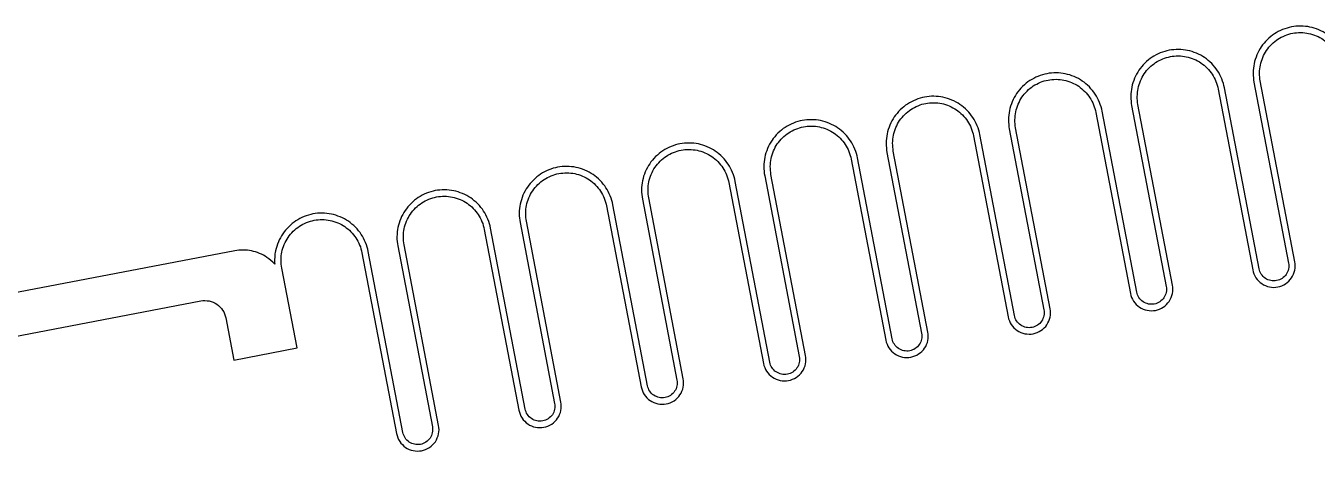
# Model space of a CAD drawing. Header units: millimetres. Extents: x -605 to 8012, y -2292 to 5879.
# Drawn here: x 668.1 to 818.7, y 1632.2 to 1681.8 of the extents above; entities that cross this region are included whole.
import ezdxf

# ---------------------------------------------------------------- set-up
doc = ezdxf.new("R2010")
doc.units = ezdxf.units.MM
doc.header["$LTSCALE"] = 5
doc.layers.get('0').update_dxf_attribs({"lineweight": 25})

msp = doc.modelspace()

# ---------------------------------------------------------------- linework, layer by layer
for p, q in [((811.34567, 1675.25985), (815.38204, 1654.15425)), ((816.11869, 1654.29514), (812.08232, 1675.40073)), ((807.17132, 1674.46152), (811.2077, 1653.35592)), ((811.94435, 1653.49681), (807.90797, 1674.6024)), ((792.90605, 1671.73333), (796.94242, 1650.62774)), ((797.67907, 1650.76862), (793.6427, 1671.87421)), ((797.08039, 1672.53166), (801.11677, 1651.42607)), ((801.85342, 1651.56695), (797.81704, 1672.67254)), ((778.64077, 1669.00514), (782.67715, 1647.89955)), ((783.4138, 1648.04043), (779.37742, 1669.14603)), ((782.81512, 1669.80347), (786.8515, 1648.69788)), ((787.58815, 1648.83876), (783.55177, 1669.94436)), ((773.32287, 1646.11058), (769.2865, 1667.21617)), ((764.3755, 1666.27696), (768.41188, 1645.17136)), ((769.14852, 1645.31225), (765.11215, 1666.41784)), ((768.54985, 1667.07529), (772.58622, 1645.96969)), ((754.28457, 1664.3471), (758.32095, 1643.24151)), ((759.0576, 1643.38239), (755.02122, 1664.48798)), ((750.11023, 1663.54877), (754.1466, 1642.44318)), ((754.88325, 1642.58406), (750.84688, 1663.68965)), ((740.0193, 1661.61891), (744.05567, 1640.51332)), ((744.79232, 1640.6542), (740.75595, 1661.7598)), ((735.84495, 1660.82058), (739.88133, 1639.71499)), ((740.61798, 1639.85587), (736.5816, 1660.96147)), ((726.3527, 1637.12769), (722.31633, 1658.23328)), ((725.75402, 1658.89073), (729.7904, 1637.78513)), ((730.52705, 1637.92602), (726.49067, 1659.03161)), ((721.57968, 1658.0924), (725.61605, 1636.9868)), ((692.48337, 1655.59431), (598.19224, 1637.56145)), ((707.31293, 1655.37191), (711.35078, 1634.25862)), ((712.08743, 1634.3995), (708.04958, 1655.51279)), ((711.48875, 1656.16254), (715.52513, 1635.05695)), ((716.26178, 1635.19783), (712.2254, 1656.30342)), ((699.74239, 1644.25603), (697.95865, 1653.58293)), ((599.13146, 1632.65045), (688.51158, 1649.74411)), ((691.43669, 1647.75821), (692.3759, 1642.84722)), ((692.3759, 1642.84722), (699.74239, 1644.25603))]:
    msp.add_line(p, q)
for points, knots in [([(822.17325, 1677.33059), (822.04547, 1677.99872), (821.73866, 1678.75516), (820.99119, 1679.89192), (820.41826, 1680.47337), (819.29267, 1681.23755), (818.54084, 1681.55549), (817.20849, 1681.83076), (816.39222, 1681.83678), (815.05595, 1681.58123), (814.29951, 1681.27442), (813.16276, 1680.52695), (812.5813, 1679.95402), (811.81712, 1678.82843), (811.49918, 1678.0766), (811.22392, 1676.74425), (811.21789, 1675.92798), (811.34567, 1675.25985)], [0.1632585114, 0.1632585114, 0.1632585114, 0.1632585114, 0.2040731471, 0.2040731471, 0.2448877788, 0.2448877788, 0.2857024047, 0.2857024047, 0.3265170254, 0.3265170254, 0.367331646, 0.367331646, 0.4081462719, 0.4081462719, 0.4489609036, 0.4489609036, 0.4897755393, 0.4897755393, 0.4897755393, 0.4897755393]), ([(812.08232, 1675.40073), (811.97193, 1675.97795), (811.97713, 1676.68315), (812.21494, 1677.83421), (812.48962, 1678.48374), (813.14982, 1679.45617), (813.65216, 1679.95114), (814.63423, 1680.59691), (815.28775, 1680.86196), (816.44219, 1681.08275), (817.14739, 1681.07754), (818.29845, 1680.83973), (818.94798, 1680.56505), (819.92041, 1679.90485), (820.41538, 1679.40252), (821.06115, 1678.42044), (821.3262, 1677.76693), (821.4366, 1677.1897)], [0.1410440705, 0.1410440705, 0.1410440705, 0.1410440705, 0.1763050948, 0.1763050948, 0.2115661156, 0.2115661156, 0.2468271314, 0.2468271314, 0.2820881428, 0.2820881428, 0.3173491542, 0.3173491542, 0.3526101701, 0.3526101701, 0.3878711909, 0.3878711909, 0.4231322152, 0.4231322152, 0.4231322152, 0.4231322152]), ([(807.90797, 1674.6024), (807.78019, 1675.27053), (807.47339, 1676.02698), (806.72592, 1677.16373), (806.15299, 1677.74518), (805.0274, 1678.50936), (804.27557, 1678.82731), (802.94322, 1679.10257), (802.12695, 1679.1086), (800.79068, 1678.85304), (800.03424, 1678.54624), (798.89748, 1677.79876), (798.31603, 1677.22584), (797.55185, 1676.10024), (797.23391, 1675.34842), (796.95864, 1674.01607), (796.95262, 1673.1998), (797.08039, 1672.53166)], [0.1632585114, 0.1632585114, 0.1632585114, 0.1632585114, 0.2040731471, 0.2040731471, 0.2448877788, 0.2448877788, 0.2857024047, 0.2857024047, 0.3265170254, 0.3265170254, 0.367331646, 0.367331646, 0.4081462719, 0.4081462719, 0.4489609036, 0.4489609036, 0.4897755393, 0.4897755393, 0.4897755393, 0.4897755393]), ([(797.81704, 1672.67254), (797.70665, 1673.24976), (797.71186, 1673.95497), (797.94967, 1675.10602), (798.22435, 1675.75555), (798.88455, 1676.72799), (799.38688, 1677.22296), (800.36896, 1677.86872), (801.02247, 1678.13378), (802.17692, 1678.35456), (802.88212, 1678.34935), (804.03318, 1678.11154), (804.6827, 1677.83686), (805.65514, 1677.17667), (806.15011, 1676.67433), (806.79587, 1675.69225), (807.06093, 1675.03874), (807.17132, 1674.46152)], [0.1410440705, 0.1410440705, 0.1410440705, 0.1410440705, 0.1763050948, 0.1763050948, 0.2115661156, 0.2115661156, 0.2468271314, 0.2468271314, 0.2820881428, 0.2820881428, 0.3173491542, 0.3173491542, 0.3526101701, 0.3526101701, 0.3878711909, 0.3878711909, 0.4231322152, 0.4231322152, 0.4231322152, 0.4231322152]), ([(793.6427, 1671.87421), (793.51492, 1672.54235), (793.20811, 1673.29879), (792.46064, 1674.43554), (791.88771, 1675.017), (790.76212, 1675.78118), (790.01029, 1676.09912), (788.67794, 1676.37438), (787.86167, 1676.38041), (786.5254, 1676.12485), (785.76896, 1675.81805), (784.63221, 1675.07058), (784.05076, 1674.49765), (783.28658, 1673.37206), (782.96863, 1672.62023), (782.69337, 1671.28788), (782.68734, 1670.47161), (782.81512, 1669.80347)], [0.1632585114, 0.1632585114, 0.1632585114, 0.1632585114, 0.2040731471, 0.2040731471, 0.2448877788, 0.2448877788, 0.2857024047, 0.2857024047, 0.3265170254, 0.3265170254, 0.367331646, 0.367331646, 0.4081462719, 0.4081462719, 0.4489609036, 0.4489609036, 0.4897755393, 0.4897755393, 0.4897755393, 0.4897755393]), ([(783.55177, 1669.94436), (783.44138, 1670.52158), (783.44659, 1671.22678), (783.6844, 1672.37784), (783.95908, 1673.02737), (784.61927, 1673.9998), (785.12161, 1674.49477), (786.10369, 1675.14053), (786.7572, 1675.40559), (787.91164, 1675.62637), (788.61684, 1675.62117), (789.7679, 1675.38336), (790.41743, 1675.10868), (791.38986, 1674.44848), (791.88483, 1673.94614), (792.5306, 1672.96407), (792.79566, 1672.31055), (792.90605, 1671.73333)], [0.1410440705, 0.1410440705, 0.1410440705, 0.1410440705, 0.1763050948, 0.1763050948, 0.2115661156, 0.2115661156, 0.2468271314, 0.2468271314, 0.2820881428, 0.2820881428, 0.3173491542, 0.3173491542, 0.3526101701, 0.3526101701, 0.3878711909, 0.3878711909, 0.4231322152, 0.4231322152, 0.4231322152, 0.4231322152]), ([(779.37742, 1669.14603), (779.24964, 1669.81416), (778.94284, 1670.5706), (778.19537, 1671.70736), (777.62244, 1672.28881), (776.49685, 1673.05299), (775.74502, 1673.37093), (774.41267, 1673.6462), (773.5964, 1673.65222), (772.26013, 1673.39667), (771.50369, 1673.08986), (770.36693, 1672.34239), (769.78548, 1671.76946), (769.0213, 1670.64387), (768.70336, 1669.89204), (768.4281, 1668.55969), (768.42207, 1667.74342), (768.54985, 1667.07529)], [0.1632585114, 0.1632585114, 0.1632585114, 0.1632585114, 0.2040731471, 0.2040731471, 0.2448877788, 0.2448877788, 0.2857024047, 0.2857024047, 0.3265170254, 0.3265170254, 0.367331646, 0.367331646, 0.4081462719, 0.4081462719, 0.4489609036, 0.4489609036, 0.4897755393, 0.4897755393, 0.4897755393, 0.4897755393]), ([(769.2865, 1667.21617), (769.1761, 1667.79339), (769.18131, 1668.49859), (769.41912, 1669.64965), (769.6938, 1670.29918), (770.354, 1671.27161), (770.85633, 1671.76658), (771.83841, 1672.41235), (772.49193, 1672.6774), (773.64637, 1672.89819), (774.35157, 1672.89298), (775.50263, 1672.65517), (776.15216, 1672.38049), (777.12459, 1671.72029), (777.61956, 1671.21796), (778.26532, 1670.23588), (778.53038, 1669.58237), (778.64077, 1669.00514)], [0.1410440705, 0.1410440705, 0.1410440705, 0.1410440705, 0.1763050948, 0.1763050948, 0.2115661156, 0.2115661156, 0.2468271314, 0.2468271314, 0.2820881428, 0.2820881428, 0.3173491563, 0.3173491563, 0.3526101742, 0.3526101742, 0.3878711929, 0.3878711929, 0.4231322152, 0.4231322152, 0.4231322152, 0.4231322152]), ([(765.11215, 1666.41784), (764.98437, 1667.08597), (764.67757, 1667.84242), (763.93009, 1668.97917), (763.35717, 1669.56062), (762.23157, 1670.3248), (761.47975, 1670.64275), (760.1474, 1670.91801), (759.33113, 1670.92404), (757.99486, 1670.66848), (757.23841, 1670.36168), (756.10166, 1669.6142), (755.52021, 1669.04128), (754.75603, 1667.91568), (754.43809, 1667.16386), (754.16282, 1665.83151), (754.15679, 1665.01524), (754.28457, 1664.3471)], [0.1632585114, 0.1632585114, 0.1632585114, 0.1632585114, 0.2040731471, 0.2040731471, 0.2448877788, 0.2448877788, 0.2857024047, 0.2857024047, 0.3265170254, 0.3265170254, 0.367331646, 0.367331646, 0.4081462719, 0.4081462719, 0.4489609036, 0.4489609036, 0.4897755393, 0.4897755393, 0.4897755393, 0.4897755393]), ([(755.02122, 1664.48798), (754.91083, 1665.0652), (754.91604, 1665.77041), (755.15385, 1666.92146), (755.42853, 1667.57099), (756.08873, 1668.54343), (756.59106, 1669.0384), (757.57314, 1669.68416), (758.22665, 1669.94922), (759.3811, 1670.17), (760.0863, 1670.16479), (761.23736, 1669.92698), (761.88688, 1669.6523), (762.85932, 1668.99211), (763.35429, 1668.48977), (764.00005, 1667.50769), (764.26511, 1666.85418), (764.3755, 1666.27696)], [0.1410440705, 0.1410440705, 0.1410440705, 0.1410440705, 0.1763050948, 0.1763050948, 0.2115661156, 0.2115661156, 0.2468271314, 0.2468271314, 0.2820881428, 0.2820881428, 0.3173491563, 0.3173491563, 0.3526101742, 0.3526101742, 0.3878711929, 0.3878711929, 0.4231322152, 0.4231322152, 0.4231322152, 0.4231322152]), ([(750.84688, 1663.68965), (750.7191, 1664.35779), (750.41229, 1665.11423), (749.66482, 1666.25098), (749.09189, 1666.83244), (747.9663, 1667.59662), (747.21447, 1667.91456), (745.88212, 1668.18982), (745.06585, 1668.19585), (743.72958, 1667.94029), (742.97314, 1667.63349), (741.83639, 1666.88602), (741.25493, 1666.31309), (740.49075, 1665.1875), (740.17281, 1664.43567), (739.89755, 1663.10332), (739.89152, 1662.28705), (740.0193, 1661.61891)], [0.1632585114, 0.1632585114, 0.1632585114, 0.1632585114, 0.2040731471, 0.2040731471, 0.2448877788, 0.2448877788, 0.2857024047, 0.2857024047, 0.3265170254, 0.3265170254, 0.367331646, 0.367331646, 0.4081462719, 0.4081462719, 0.4489609036, 0.4489609036, 0.4897755393, 0.4897755393, 0.4897755393, 0.4897755393]), ([(740.75595, 1661.7598), (740.64556, 1662.33702), (740.65076, 1663.04222), (740.88857, 1664.19328), (741.16325, 1664.84281), (741.82345, 1665.81524), (742.32579, 1666.31021), (743.30786, 1666.95597), (743.96138, 1667.22103), (745.11582, 1667.44181), (745.82102, 1667.43661), (746.97208, 1667.1988), (747.62161, 1666.92412), (748.59404, 1666.26392), (749.08901, 1665.76158), (749.73478, 1664.77951), (749.99983, 1664.12599), (750.11023, 1663.54877)], [0.1410440705, 0.1410440705, 0.1410440705, 0.1410440705, 0.1763050948, 0.1763050948, 0.2115661156, 0.2115661156, 0.2468271314, 0.2468271314, 0.2820881428, 0.2820881428, 0.3173491563, 0.3173491563, 0.3526101742, 0.3526101742, 0.3878711929, 0.3878711929, 0.4231322152, 0.4231322152, 0.4231322152, 0.4231322152]), ([(736.5816, 1660.96147), (736.45382, 1661.6296), (736.14702, 1662.38604), (735.39955, 1663.5228), (734.82662, 1664.10425), (733.70103, 1664.86843), (732.9492, 1665.18637), (731.61685, 1665.46164), (730.80058, 1665.46766), (729.46431, 1665.21211), (728.70787, 1664.9053), (727.57111, 1664.15783), (726.98966, 1663.5849), (726.22548, 1662.45931), (725.90754, 1661.70748), (725.63227, 1660.37513), (725.62625, 1659.55886), (725.75402, 1658.89073)], [0.1632585114, 0.1632585114, 0.1632585114, 0.1632585114, 0.2040731471, 0.2040731471, 0.2448877788, 0.2448877788, 0.2857024047, 0.2857024047, 0.3265170254, 0.3265170254, 0.367331646, 0.367331646, 0.4081462719, 0.4081462719, 0.4489609036, 0.4489609036, 0.4897755393, 0.4897755393, 0.4897755393, 0.4897755393]), ([(726.49067, 1659.03161), (726.38028, 1659.60883), (726.38549, 1660.31403), (726.6233, 1661.46509), (726.89798, 1662.11462), (727.55818, 1663.08705), (728.06051, 1663.58202), (729.04259, 1664.22779), (729.6961, 1664.49284), (730.85055, 1664.71363), (731.55575, 1664.70842), (732.70681, 1664.47061), (733.35633, 1664.19593), (734.32877, 1663.53573), (734.82374, 1663.0334), (735.4695, 1662.05132), (735.73456, 1661.39781), (735.84495, 1660.82058)], [0.1410440705, 0.1410440705, 0.1410440705, 0.1410440705, 0.1763050948, 0.1763050948, 0.2115661156, 0.2115661156, 0.2468271314, 0.2468271314, 0.2820881428, 0.2820881428, 0.3173491542, 0.3173491542, 0.3526101701, 0.3526101701, 0.3878711909, 0.3878711909, 0.4231322152, 0.4231322152, 0.4231322152, 0.4231322152]), ([(722.31633, 1658.23328), (722.18855, 1658.90141), (721.88175, 1659.65786), (721.13427, 1660.79461), (720.56134, 1661.37606), (719.43575, 1662.14024), (718.68392, 1662.45819), (717.35157, 1662.73345), (716.5353, 1662.73948), (715.19904, 1662.48392), (714.44259, 1662.17712), (713.30584, 1661.42964), (712.72439, 1660.85672), (711.96021, 1659.73112), (711.64226, 1658.9793), (711.367, 1657.64695), (711.36097, 1656.83068), (711.48875, 1656.16254)], [0.1632585114, 0.1632585114, 0.1632585114, 0.1632585114, 0.2040731471, 0.2040731471, 0.2448877788, 0.2448877788, 0.2857024047, 0.2857024047, 0.3265170254, 0.3265170254, 0.3673316484, 0.3673316484, 0.4081462767, 0.4081462767, 0.448960906, 0.448960906, 0.4897755393, 0.4897755393, 0.4897755393, 0.4897755393]), ([(712.2254, 1656.30342), (712.11501, 1656.88064), (712.12022, 1657.58585), (712.35803, 1658.7369), (712.63271, 1659.38643), (713.2929, 1660.35887), (713.79524, 1660.85384), (714.77732, 1661.4996), (715.43083, 1661.76466), (716.58527, 1661.98544), (717.29048, 1661.98023), (718.44153, 1661.74242), (719.09106, 1661.46774), (720.06349, 1660.80755), (720.55846, 1660.30521), (721.20423, 1659.32313), (721.46929, 1658.66962), (721.57968, 1658.0924)], [0.1410440705, 0.1410440705, 0.1410440705, 0.1410440705, 0.1763050948, 0.1763050948, 0.2115661156, 0.2115661156, 0.2468271314, 0.2468271314, 0.2820881428, 0.2820881428, 0.3173491563, 0.3173491563, 0.3526101742, 0.3526101742, 0.3878711929, 0.3878711929, 0.4231322152, 0.4231322152, 0.4231322152, 0.4231322152]), ([(708.04958, 1655.51279), (707.9218, 1656.18092), (707.615, 1656.93737), (706.86753, 1658.07412), (706.2946, 1658.65557), (705.16901, 1659.41975), (704.41718, 1659.7377), (703.08483, 1660.01296), (702.26856, 1660.01899), (700.93229, 1659.76343), (700.17585, 1659.45663), (699.03909, 1658.70915), (698.45764, 1658.13623), (697.69346, 1657.01063), (697.37552, 1656.25881), (697.13835, 1655.11084), (697.09919, 1654.5499), (697.14255, 1654.02425)], [0.1632585114, 0.1632585114, 0.1632585114, 0.1632585114, 0.2040731471, 0.2040731471, 0.2448877788, 0.2448877788, 0.2857024048, 0.2857024048, 0.3265170254, 0.3265170254, 0.367331646, 0.367331646, 0.4081462719, 0.4081462719, 0.4489609036, 0.4489609036, 0.4784788689, 0.4784788689, 0.4784788689, 0.4784788689]), ([(697.95865, 1653.58293), (697.84826, 1654.16015), (697.85347, 1654.86536), (698.09128, 1656.01641), (698.36596, 1656.66594), (699.02616, 1657.63838), (699.52849, 1658.13335), (700.51057, 1658.77911), (701.16408, 1659.04417), (702.31853, 1659.26495), (703.02373, 1659.25974), (704.17479, 1659.02193), (704.82432, 1658.74725), (705.79675, 1658.08706), (706.29172, 1657.58472), (706.93748, 1656.60264), (707.20254, 1655.94913), (707.31293, 1655.37191)], [0.1410440705, 0.1410440705, 0.1410440705, 0.1410440705, 0.1763050948, 0.1763050948, 0.2115661156, 0.2115661156, 0.2468271314, 0.2468271314, 0.2820881428, 0.2820881428, 0.3173491542, 0.3173491542, 0.3526101701, 0.3526101701, 0.3878711909, 0.3878711909, 0.4231322152, 0.4231322152, 0.4231322152, 0.4231322152]), ([(697.14255, 1654.02425), (696.86746, 1654.33055), (696.54483, 1654.60702), (695.72053, 1655.16664), (695.03852, 1655.45506), (693.82991, 1655.70476), (693.08945, 1655.71023), (692.48337, 1655.59431)], [0.19938917437, 0.19938917437, 0.19938917437, 0.19938917437, 0.22214441947, 0.22214441947, 0.25916848601, 0.25916848601, 0.29619254812, 0.29619254812, 0.29619254812, 0.29619254812]), ([(811.2077, 1653.35592), (811.26565, 1653.05288), (811.40481, 1652.70979), (811.74383, 1652.1942), (812.00369, 1651.93047), (812.51422, 1651.58387), (812.85522, 1651.43966), (813.45953, 1651.31481), (813.82976, 1651.31208), (814.1328, 1651.37003), (814.43584, 1651.42799), (814.77894, 1651.56714), (815.29453, 1651.90617), (815.55825, 1652.16603), (815.90486, 1652.67656), (816.04906, 1653.01756), (816.17391, 1653.62186), (816.17665, 1653.99209), (816.11869, 1654.29514)], [0.2221444022, 0.2221444022, 0.2221444022, 0.2221444022, 0.2406564375, 0.2406564375, 0.2591684717, 0.2591684717, 0.2776805044, 0.2776805044, 0.2961925361, 0.2961925361, 0.2961925361, 0.3147045678, 0.3147045678, 0.3332166006, 0.3332166006, 0.3517286347, 0.3517286347, 0.37024067, 0.37024067, 0.37024067, 0.37024067]), ([(815.38204, 1654.15425), (815.42261, 1653.94212), (815.4207, 1653.68296), (815.3333, 1653.25995), (815.23236, 1653.02125), (814.98974, 1652.66388), (814.80513, 1652.48198), (814.44421, 1652.24466), (814.20405, 1652.14725), (813.99192, 1652.10668), (813.77979, 1652.06611), (813.52063, 1652.06803), (813.09761, 1652.15542), (812.85891, 1652.25637), (812.50154, 1652.49899), (812.31964, 1652.6836), (812.08232, 1653.04451), (811.98492, 1653.28468), (811.94435, 1653.49681)], [0.1555010815, 0.1555010815, 0.1555010815, 0.1555010815, 0.1684595062, 0.1684595062, 0.1814179302, 0.1814179302, 0.1943763531, 0.1943763531, 0.2073347753, 0.2073347753, 0.2073347753, 0.2202931975, 0.2202931975, 0.2332516204, 0.2332516204, 0.2462100443, 0.2462100443, 0.259168469, 0.259168469, 0.259168469, 0.259168469]), ([(796.94242, 1650.62774), (797.00038, 1650.3247), (797.13953, 1649.9816), (797.47856, 1649.46601), (797.73842, 1649.20228), (798.24895, 1648.85568), (798.58995, 1648.71147), (799.19425, 1648.58662), (799.56449, 1648.58389), (799.86753, 1648.64184), (800.17057, 1648.6998), (800.51366, 1648.83896), (801.02925, 1649.17798), (801.29298, 1649.43784), (801.63958, 1649.94837), (801.78379, 1650.28937), (801.90864, 1650.89368), (801.91137, 1651.26391), (801.85342, 1651.56695)], [0.2221444022, 0.2221444022, 0.2221444022, 0.2221444022, 0.2406564375, 0.2406564375, 0.2591684717, 0.2591684717, 0.2776805044, 0.2776805044, 0.2961925361, 0.2961925361, 0.2961925361, 0.3147045678, 0.3147045678, 0.3332166006, 0.3332166006, 0.3517286347, 0.3517286347, 0.37024067, 0.37024067, 0.37024067, 0.37024067]), ([(801.11677, 1651.42607), (801.15734, 1651.21394), (801.15543, 1650.95478), (801.06803, 1650.53176), (800.96709, 1650.29306), (800.72446, 1649.93569), (800.53985, 1649.75379), (800.17894, 1649.51647), (799.93877, 1649.41906), (799.72665, 1649.37849), (799.51452, 1649.33793), (799.25535, 1649.33984), (798.83234, 1649.42723), (798.59364, 1649.52818), (798.23627, 1649.7708), (798.05437, 1649.95541), (797.81705, 1650.31632), (797.71964, 1650.55649), (797.67907, 1650.76862)], [0.1555010815, 0.1555010815, 0.1555010815, 0.1555010815, 0.1684595062, 0.1684595062, 0.1814179302, 0.1814179302, 0.1943763531, 0.1943763531, 0.2073347753, 0.2073347753, 0.2073347753, 0.2202931975, 0.2202931975, 0.2332516204, 0.2332516204, 0.2462100443, 0.2462100443, 0.259168469, 0.259168469, 0.259168469, 0.259168469]), ([(688.51158, 1649.74411), (688.81462, 1649.80206), (689.18486, 1649.79933), (689.78916, 1649.67448), (690.13016, 1649.53027), (690.64069, 1649.18367), (690.90055, 1648.91994), (691.23958, 1648.40435), (691.37873, 1648.06126), (691.43669, 1647.75821)], [0.14809627296, 0.14809627296, 0.14809627296, 0.14809627296, 0.16660830418, 0.16660830418, 0.1851203373, 0.1851203373, 0.20363237263, 0.20363237263, 0.22214440966, 0.22214440966, 0.22214440966, 0.22214440966]), ([(782.67715, 1647.89955), (782.73511, 1647.59651), (782.87426, 1647.25341), (783.21329, 1646.73782), (783.47315, 1646.4741), (783.98367, 1646.12749), (784.32468, 1645.98329), (784.92898, 1645.85844), (785.29921, 1645.8557), (785.60225, 1645.91366), (785.90529, 1645.97161), (786.24839, 1646.11077), (786.76398, 1646.4498), (787.02771, 1646.70965), (787.37431, 1647.22018), (787.51852, 1647.56118), (787.64337, 1648.16549), (787.6461, 1648.53572), (787.58815, 1648.83876)], [0.2221444022, 0.2221444022, 0.2221444022, 0.2221444022, 0.2406564375, 0.2406564375, 0.2591684717, 0.2591684717, 0.2776805044, 0.2776805044, 0.2961925361, 0.2961925361, 0.2961925361, 0.3147045678, 0.3147045678, 0.3332166006, 0.3332166006, 0.3517286347, 0.3517286347, 0.37024067, 0.37024067, 0.37024067, 0.37024067]), ([(786.8515, 1648.69788), (786.89206, 1648.48575), (786.89015, 1648.22659), (786.80276, 1647.80358), (786.70181, 1647.56487), (786.45919, 1647.20751), (786.27458, 1647.0256), (785.91367, 1646.78829), (785.6735, 1646.69088), (785.46137, 1646.65031), (785.24924, 1646.60974), (784.99008, 1646.61165), (784.56707, 1646.69905), (784.32837, 1646.79999), (783.971, 1647.04262), (783.78909, 1647.22722), (783.55178, 1647.58814), (783.45437, 1647.8283), (783.4138, 1648.04043)], [0.1555010815, 0.1555010815, 0.1555010815, 0.1555010815, 0.1684595062, 0.1684595062, 0.1814179302, 0.1814179302, 0.1943763531, 0.1943763531, 0.2073347753, 0.2073347753, 0.2073347753, 0.2202931975, 0.2202931975, 0.2332516204, 0.2332516204, 0.2462100443, 0.2462100443, 0.259168469, 0.259168469, 0.259168469, 0.259168469]), ([(768.41188, 1645.17136), (768.46983, 1644.86832), (768.60899, 1644.52523), (768.94801, 1644.00964), (769.20787, 1643.74591), (769.7184, 1643.39931), (770.0594, 1643.2551), (770.66371, 1643.13025), (771.03394, 1643.12752), (771.33698, 1643.18547), (771.64002, 1643.24343), (771.98312, 1643.38258), (772.49871, 1643.72161), (772.76243, 1643.98147), (773.10904, 1644.492), (773.25324, 1644.833), (773.37809, 1645.4373), (773.38083, 1645.80753), (773.32287, 1646.11058)], [0.2221444022, 0.2221444022, 0.2221444022, 0.2221444022, 0.2406564375, 0.2406564375, 0.2591684717, 0.2591684717, 0.2776805044, 0.2776805044, 0.2961925361, 0.2961925361, 0.2961925361, 0.3147045678, 0.3147045678, 0.3332166006, 0.3332166006, 0.3517286347, 0.3517286347, 0.37024067, 0.37024067, 0.37024067, 0.37024067]), ([(772.58622, 1645.96969), (772.62679, 1645.75756), (772.62488, 1645.4984), (772.53748, 1645.07539), (772.43654, 1644.83669), (772.19391, 1644.47932), (772.00931, 1644.29742), (771.64839, 1644.0601), (771.40823, 1643.96269), (771.1961, 1643.92212), (770.98397, 1643.88155), (770.72481, 1643.88347), (770.30179, 1643.97086), (770.06309, 1644.07181), (769.70572, 1644.31443), (769.52382, 1644.49904), (769.2865, 1644.85995), (769.18909, 1645.10012), (769.14852, 1645.31225)], [0.1555010815, 0.1555010815, 0.1555010815, 0.1555010815, 0.1684595059, 0.1684595059, 0.1814179294, 0.1814179294, 0.1943763527, 0.1943763527, 0.2073347753, 0.2073347753, 0.2073347753, 0.2202931975, 0.2202931975, 0.2332516204, 0.2332516204, 0.2462100443, 0.2462100443, 0.259168469, 0.259168469, 0.259168469, 0.259168469]), ([(754.1466, 1642.44318), (754.20456, 1642.14014), (754.34371, 1641.79704), (754.68274, 1641.28145), (754.9426, 1641.01772), (755.45313, 1640.67112), (755.79413, 1640.52691), (756.39843, 1640.40206), (756.76866, 1640.39933), (757.07171, 1640.45728), (757.37475, 1640.51524), (757.71784, 1640.6544), (758.23343, 1640.99342), (758.49716, 1641.25328), (758.84376, 1641.76381), (758.98797, 1642.10481), (759.11282, 1642.70912), (759.11555, 1643.07935), (759.0576, 1643.38239)], [0.2221444022, 0.2221444022, 0.2221444022, 0.2221444022, 0.2406564375, 0.2406564375, 0.2591684717, 0.2591684717, 0.2776805044, 0.2776805044, 0.2961925361, 0.2961925361, 0.2961925361, 0.3147045678, 0.3147045678, 0.3332166006, 0.3332166006, 0.3517286347, 0.3517286347, 0.37024067, 0.37024067, 0.37024067, 0.37024067]), ([(758.32095, 1643.24151), (758.36152, 1643.02938), (758.3596, 1642.77022), (758.27221, 1642.3472), (758.17126, 1642.1085), (757.92864, 1641.75113), (757.74403, 1641.56923), (757.38312, 1641.33191), (757.14295, 1641.2345), (756.93082, 1641.19393), (756.71869, 1641.15337), (756.45953, 1641.15528), (756.03652, 1641.24267), (755.79782, 1641.34362), (755.44045, 1641.58624), (755.25855, 1641.77085), (755.02123, 1642.13176), (754.92382, 1642.37193), (754.88325, 1642.58406)], [0.1555010815, 0.1555010815, 0.1555010815, 0.1555010815, 0.1684595062, 0.1684595062, 0.1814179302, 0.1814179302, 0.1943763531, 0.1943763531, 0.2073347753, 0.2073347753, 0.2073347753, 0.2202931975, 0.2202931975, 0.2332516204, 0.2332516204, 0.2462100443, 0.2462100443, 0.259168469, 0.259168469, 0.259168469, 0.259168469]), ([(739.88133, 1639.71499), (739.93928, 1639.41195), (740.07844, 1639.06885), (740.41746, 1638.55326), (740.67732, 1638.28954), (741.18785, 1637.94293), (741.52885, 1637.79873), (742.13316, 1637.67388), (742.50339, 1637.67114), (742.80643, 1637.7291), (743.10947, 1637.78705), (743.45257, 1637.92621), (743.96816, 1638.26524), (744.23188, 1638.52509), (744.57849, 1639.03562), (744.7227, 1639.37662), (744.84755, 1639.98093), (744.85028, 1640.35116), (744.79232, 1640.6542)], [0.2221444022, 0.2221444022, 0.2221444022, 0.2221444022, 0.2406564375, 0.2406564375, 0.2591684717, 0.2591684717, 0.2776805044, 0.2776805044, 0.2961925361, 0.2961925361, 0.2961925361, 0.3147045678, 0.3147045678, 0.3332166006, 0.3332166006, 0.3517286347, 0.3517286347, 0.37024067, 0.37024067, 0.37024067, 0.37024067]), ([(744.05567, 1640.51332), (744.09624, 1640.30119), (744.09433, 1640.04203), (744.00693, 1639.61902), (743.90599, 1639.38031), (743.66337, 1639.02295), (743.47876, 1638.84104), (743.11785, 1638.60373), (742.87768, 1638.50632), (742.66555, 1638.46575), (742.45342, 1638.42518), (742.19426, 1638.42709), (741.77125, 1638.51449), (741.53254, 1638.61543), (741.17517, 1638.85806), (740.99327, 1639.04266), (740.75595, 1639.40358), (740.65855, 1639.64374), (740.61798, 1639.85587)], [0.1555010815, 0.1555010815, 0.1555010815, 0.1555010815, 0.1684595062, 0.1684595062, 0.1814179302, 0.1814179302, 0.1943763531, 0.1943763531, 0.2073347753, 0.2073347753, 0.2073347753, 0.2202931975, 0.2202931975, 0.2332516204, 0.2332516204, 0.2462100443, 0.2462100443, 0.259168469, 0.259168469, 0.259168469, 0.259168469]), ([(725.61605, 1636.9868), (725.67401, 1636.68376), (725.81316, 1636.34067), (726.15219, 1635.82508), (726.41205, 1635.56135), (726.92258, 1635.21475), (727.26358, 1635.07054), (727.86789, 1634.94569), (728.23812, 1634.94296), (728.54116, 1635.00091), (728.8442, 1635.05887), (729.18729, 1635.19802), (729.70288, 1635.53705), (729.96661, 1635.79691), (730.31321, 1636.30744), (730.45742, 1636.64844), (730.58227, 1637.25274), (730.58501, 1637.62297), (730.52705, 1637.92602)], [0.2221444022, 0.2221444022, 0.2221444022, 0.2221444022, 0.2406564375, 0.2406564375, 0.2591684717, 0.2591684717, 0.2776805044, 0.2776805044, 0.2961925361, 0.2961925361, 0.2961925361, 0.3147045678, 0.3147045678, 0.3332166006, 0.3332166006, 0.3517286347, 0.3517286347, 0.37024067, 0.37024067, 0.37024067, 0.37024067]), ([(729.7904, 1637.78513), (729.83097, 1637.573), (729.82906, 1637.31384), (729.74166, 1636.89083), (729.64072, 1636.65213), (729.39809, 1636.29476), (729.21348, 1636.11286), (728.85257, 1635.87554), (728.6124, 1635.77813), (728.40028, 1635.73756), (728.18815, 1635.69699), (727.92899, 1635.69891), (727.50597, 1635.7863), (727.26727, 1635.88725), (726.9099, 1636.12987), (726.728, 1636.31448), (726.49068, 1636.67539), (726.39327, 1636.91556), (726.3527, 1637.12769)], [0.1555010815, 0.1555010815, 0.1555010815, 0.1555010815, 0.1684595062, 0.1684595062, 0.1814179302, 0.1814179302, 0.1943763531, 0.1943763531, 0.2073347753, 0.2073347753, 0.2073347753, 0.2202931975, 0.2202931975, 0.2332516204, 0.2332516204, 0.2462100443, 0.2462100443, 0.259168469, 0.259168469, 0.259168469, 0.259168469]), ([(711.35078, 1634.25862), (711.40874, 1633.95558), (711.54789, 1633.61248), (711.88692, 1633.09689), (712.14678, 1632.83316), (712.6573, 1632.48656), (712.99831, 1632.34235), (713.60261, 1632.2175), (713.97284, 1632.21477), (714.27588, 1632.27272), (714.57893, 1632.33068), (714.92202, 1632.46984), (715.43761, 1632.80886), (715.70134, 1633.06872), (716.04794, 1633.57925), (716.19215, 1633.92025), (716.317, 1634.52456), (716.31973, 1634.89479), (716.26178, 1635.19783)], [0.2221444022, 0.2221444022, 0.2221444022, 0.2221444022, 0.2406564375, 0.2406564375, 0.2591684717, 0.2591684717, 0.2776805044, 0.2776805044, 0.2961925361, 0.2961925361, 0.2961925361, 0.3147045678, 0.3147045678, 0.3332166006, 0.3332166006, 0.3517286347, 0.3517286347, 0.37024067, 0.37024067, 0.37024067, 0.37024067]), ([(715.52513, 1635.05695), (715.5657, 1634.84482), (715.56378, 1634.58566), (715.47639, 1634.16264), (715.37544, 1633.92394), (715.13282, 1633.56657), (714.94821, 1633.38467), (714.5873, 1633.14735), (714.34713, 1633.04994), (714.135, 1633.00937), (713.92287, 1632.96881), (713.66371, 1632.97072), (713.2407, 1633.05811), (713.002, 1633.15906), (712.64463, 1633.40168), (712.46273, 1633.58629), (712.22541, 1633.9472), (712.128, 1634.18737), (712.08743, 1634.3995)], [0.1555010815, 0.1555010815, 0.1555010815, 0.1555010815, 0.1684595062, 0.1684595062, 0.1814179302, 0.1814179302, 0.1943763531, 0.1943763531, 0.2073347753, 0.2073347753, 0.2073347753, 0.2202931975, 0.2202931975, 0.2332516204, 0.2332516204, 0.2462100443, 0.2462100443, 0.259168469, 0.259168469, 0.259168469, 0.259168469])]:
    msp.add_open_spline(points, degree=3, knots=knots)

doc.saveas('drawing.dxf')
